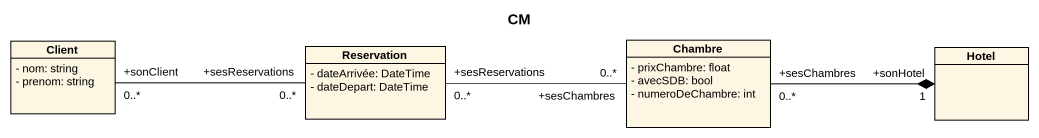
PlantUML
@startuml
title CM
hide circle
hide empty members
skinparam classAttributeIconSize 0
class Client {
  - nom: string
  - prenom: string
}
class Reservation {
  - dateArrivée: DateTime
  - dateDepart: DateTime
}
class Chambre {
  - prixChambre: float
  - avecSDB: bool
  - numeroDeChambre: int
}
class Hotel
Client "+sonClient\n0..*" -right- "+sesReservations\n0..*" Reservation
Reservation "+sesReservations\n0..*" -right- "+sesChambres\n0..*" Chambre
Chambre "+sesChambres\n0..*" -right-* "+sonHotel\n1" Hotel
@enduml
